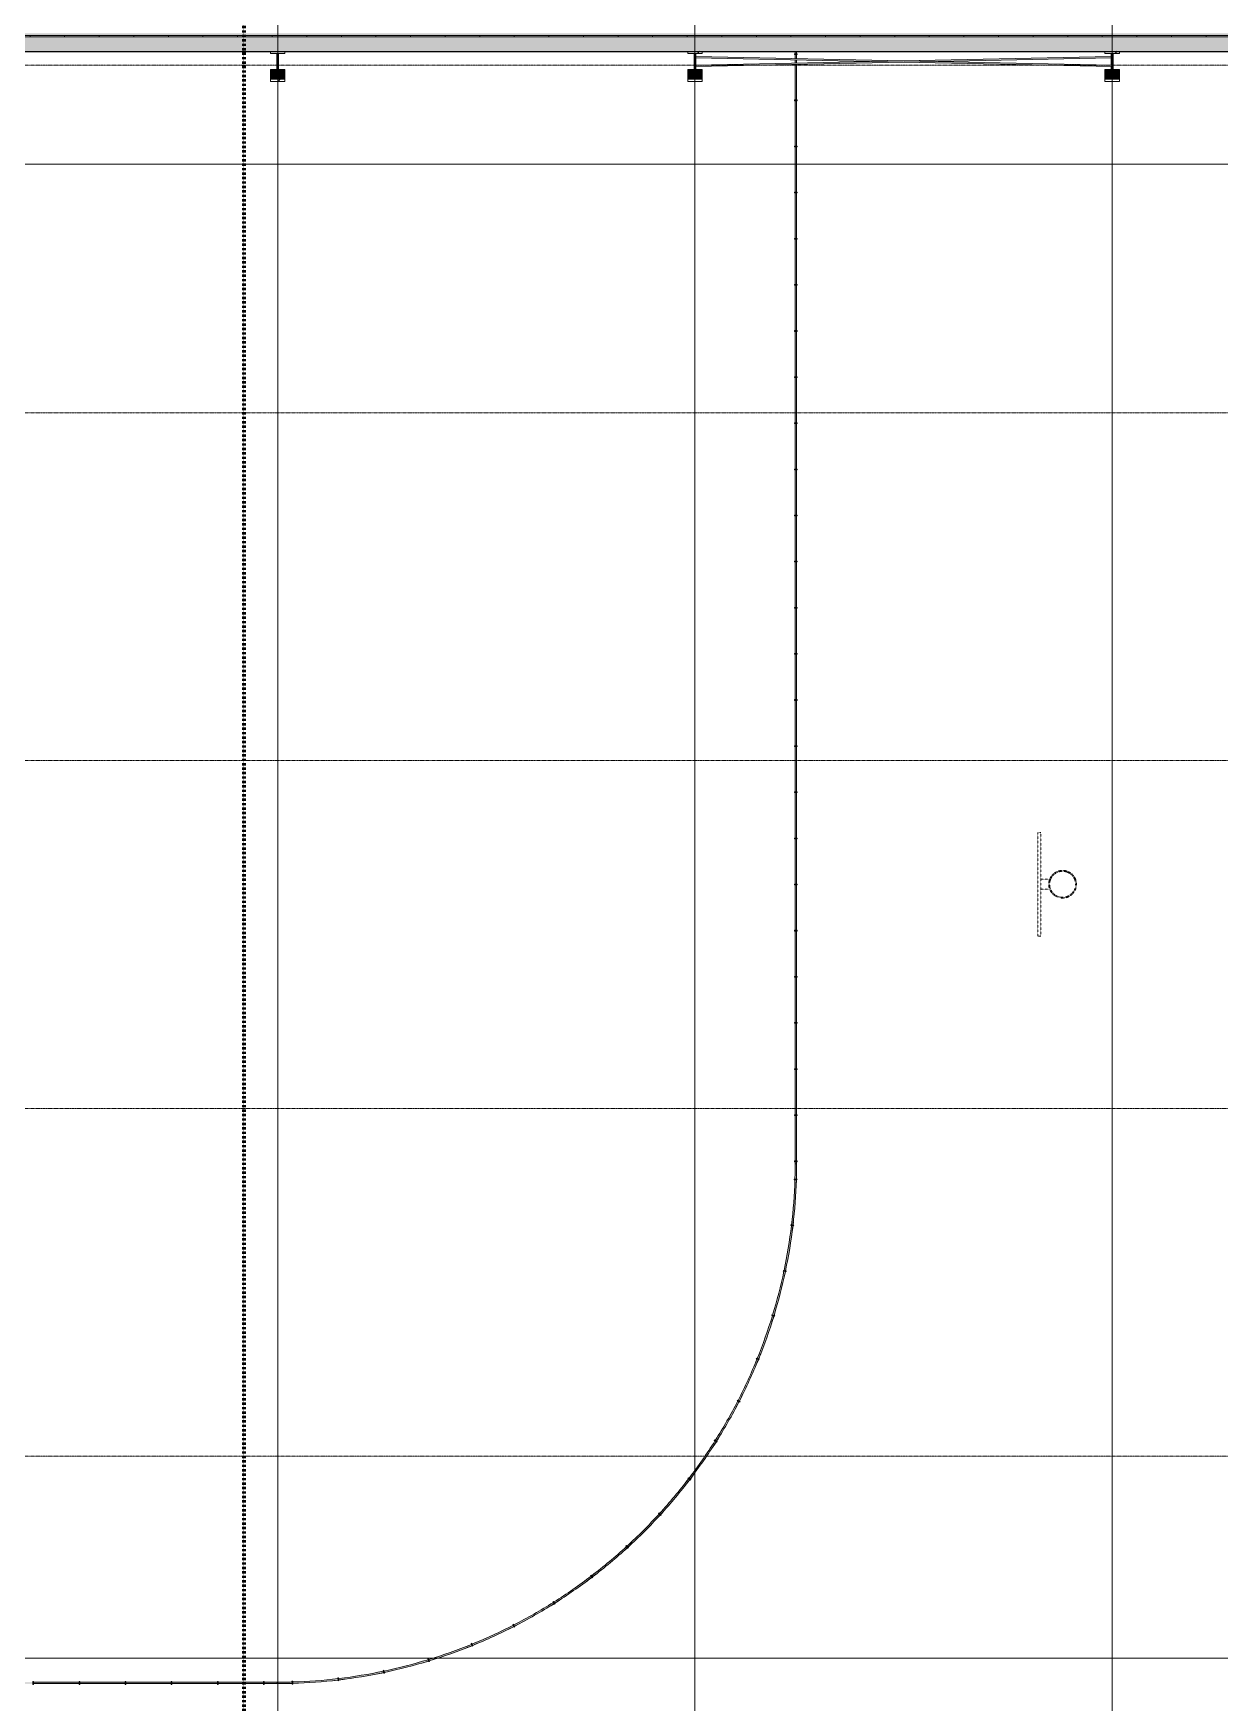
# Model space of a CAD drawing. Header units: inches. Extents: x 21290 to 26948, y -23522 to -20083.
# Drawn here: x 24074 to 24897, y -22280 to -21122 of the extents above; entities that cross this region are included whole.
import ezdxf

# ---------------------------------------------------------------- set-up
doc = ezdxf.new("R2010")
doc.units = ezdxf.units.IN
doc.header["$MEASUREMENT"] = 0
doc.linetypes.add('Dash', pattern=[0.25, 0.125, -0.125])
doc.linetypes.add('Grid Line 1_2_', pattern=[0.875, 0.5, -0.125, 0.125, -0.125])
for name, color, linetype, lineweight in [('A-ANNO-MATC', 214, 'Dash', 140), ('A-FLOR-HRAL', 11, 'Continuous', 9), ('A-WALL', 113, 'Continuous', 9), ('A-WALL-PATT', 111, 'Continuous', 25), ('G-ANNO-SYMB', 111, 'Continuous', 9), ('Q-SPCQ', 91, 'Continuous', 9), ('Q-SPCQ-HDLN', 91, 'Dash', 9), ('S-BEAM', 12, 'Continuous', 9), ('S-GRID', 1, 'Continuous', 9)]:
    doc.layers.add(name, color=color, linetype=linetype, lineweight=lineweight)
pattern_1 = [(225, (24822.89, -22360.053), (19.00703, -19.00703), []), (225, (24822.89, -22388.853), (19.00703, -19.00703), [])]
pattern_2 = [(225, (24533.39, -22360.053), (19.00703, -19.00703), []), (225, (24533.39, -22388.853), (19.00703, -19.00703), [])]
pattern_3 = [(225, (24243.89, -22360.053), (19.00703, -19.00703), []), (225, (24243.89, -22388.853), (19.00703, -19.00703), [])]

# ---------------------------------------------------------------- blocks, each defined once
blk = doc.blocks.new('Basketball_Backstop-Performance_Sports_Systems-3103-Ceiling_Hung - 27_-0_ to 27_-11 7_8_-652462-Roof Low')
at = {"layer": 'Q-SPCQ-HDLN'}
for p, q in [((-36, 0), (-36, 2.2)), ((-36, 2.2), (36, 2.2)), ((36, 2.2), (36, 0)), ((36, 0), (-36, 0)), ((-3.5, 0), (-3.5, -6.2)), ((3.5, 0), (3.5, -6.2))]:
    blk.add_line(p, q, dxfattribs=at)
for radius in [9.63, 9]:
    blk.add_circle((0, -15.1), radius, dxfattribs=at)
blk = doc.blocks.new('Railing - 2_ x 1_2_-939656-Roof Low')
at = {"layer": 'A-FLOR-HRAL'}
blk.add_hatch(color=256, dxfattribs=at).paths.add_polyline_path([(1, -0.3), (1, 0.2), (-1, 0.2), (-1, -0.3)], flags=0)
for p, q in [((-1, 0.2), (1, 0.2)), ((-1, -0.3), (-1, 0.2)), ((1, 0.2), (1, -0.3)), ((1, -0.3), (-1, -0.3))]:
    blk.add_line(p, q, dxfattribs=at)
blk = doc.blocks.new('Railing - 2_ 8_-939652-Roof Low')
at = {"layer": 'A-FLOR-HRAL'}
h = blk.add_hatch(color=256, dxfattribs=at)
h.paths.add_polyline_path([(0.3, -15.8), (0.3, -13.1), (0.1, -15.8)], flags=0)
h.paths.add_polyline_path([(0.3, 12.9), (0.3, 15.8), (0.1, 15.7), (0.2, 13.6)], flags=0)
for p, q in [((0.3, 15.8), (0.3, 12.9)), ((0.3, -13.1), (0.3, -15.8))]:
    blk.add_line(p, q, dxfattribs=at)
blk = doc.blocks.new('Railing - 2_ 8_-V1-Roof Low')
at = {"layer": 'A-FLOR-HRAL'}
h = blk.add_hatch(color=256, dxfattribs=at)
h.paths.add_polyline_path([(0.3, -15.8), (0.2, -13.1), (0.1, -15.8)], flags=0)
h.paths.add_polyline_path([(0.3, 11.5), (0.3, 15.8), (0.1, 15.7), (0.1, 15.3)], flags=0)
for p, q in [((0.3, 15.8), (0.3, 11.5)), ((0.3, -11.6), (0.3, -15.8))]:
    blk.add_line(p, q, dxfattribs=at)
blk = doc.blocks.new('Railing - 2_ 8_-V2-Roof Low')
at = {"layer": 'A-FLOR-HRAL'}
h = blk.add_hatch(color=256, dxfattribs=at)
h.paths.add_polyline_path([(0.3, -15.8), (0.2, -14.5), (0.2, -15.8)], flags=0)
h.paths.add_polyline_path([(0.3, 12.8), (0.3, 15.8), (0.1, 15.8), (0.1, 15.6)], flags=0)
for p, q in [((0.3, 15.8), (0.3, 12.8)), ((0.3, -12.3), (0.3, -15.8))]:
    blk.add_line(p, q, dxfattribs=at)
blk = doc.blocks.new('Railing - 2_ 8_-V3-Roof Low')
at = {"layer": 'A-FLOR-HRAL'}
h = blk.add_hatch(color=256, dxfattribs=at)
h.paths.add_polyline_path([(0.3, -15.8), (0.3, -12), (0.1, -15.8)], flags=0)
h.paths.add_polyline_path([(0.3, 11.5), (0.3, 15.8), (0.1, 15.8), (0.2, 14.4)], flags=0)
for p, q in [((0.3, 15.8), (0.3, 11.5)), ((0.3, -12), (0.3, -15.8))]:
    blk.add_line(p, q, dxfattribs=at)
blk = doc.blocks.new('Railing - 2_ 8_-V4-Roof Low')
at = {"layer": 'A-FLOR-HRAL'}
h = blk.add_hatch(color=256, dxfattribs=at)
h.paths.add_polyline_path([(0.3, -15.8), (0.2, -14.7), (0.1, -15.8)], flags=0)
h.paths.add_polyline_path([(0.3, 12.3), (0.3, 15.8), (0.1, 15.8), (0.1, 15.5)], flags=0)
for p, q in [((0.3, 15.8), (0.3, 12.3)), ((0.3, -11.6), (0.3, -15.8))]:
    blk.add_line(p, q, dxfattribs=at)
blk = doc.blocks.new('Railing - 2_ 8_-V5-Roof Low')
at = {"layer": 'A-FLOR-HRAL'}
h = blk.add_hatch(color=256, dxfattribs=at)
h.paths.add_polyline_path([(0.3, -15.8), (0.3, -12.4), (0.1, -15.8)], flags=0)
h.paths.add_polyline_path([(0.3, 11.7), (0.2, 15.8), (0.2, 15.8), (0.2, 13.9)], flags=0)
for p, q in [((0.3, 15.8), (0.3, 11.7)), ((0.3, -12.4), (0.3, -15.8))]:
    blk.add_line(p, q, dxfattribs=at)
blk = doc.blocks.new('Railing - 2_ 8_-V6-Roof Low')
at = {"layer": 'A-FLOR-HRAL'}
h = blk.add_hatch(color=256, dxfattribs=at)
h.paths.add_polyline_path([(0.3, -15.8), (0.3, -11.5), (0.1, -15.8)], flags=0)
h.paths.add_polyline_path([(0.3, 11.9), (0.3, 15.8), (0.1, 15.8), (0.2, 13.5)], flags=0)
for p, q in [((0.3, 15.8), (0.3, 11.9)), ((0.3, -11.5), (0.3, -15.8))]:
    blk.add_line(p, q, dxfattribs=at)
blk = doc.blocks.new('Railing - 2_ 8_-V7-Roof Low')
at = {"layer": 'A-FLOR-HRAL'}
h = blk.add_hatch(color=256, dxfattribs=at)
h.paths.add_polyline_path([(0.3, -15.8), (0.2, -13.4), (0.1, -15.8)], flags=0)
h.paths.add_polyline_path([(0.3, 12.5), (0.3, 15.8), (0.1, 15.8), (0.3, 12.8)], flags=0)
for p, q in [((0.3, 15.8), (0.3, 12.5)), ((0.3, -12.9), (0.3, -15.8))]:
    blk.add_line(p, q, dxfattribs=at)
blk = doc.blocks.new('Railing - 2_ 8_-V8-Roof Low')
at = {"layer": 'A-FLOR-HRAL'}
h = blk.add_hatch(color=256, dxfattribs=at)
h.paths.add_polyline_path([(0.3, -15.8), (0.3, -11.6), (0.1, -15.8)], flags=0)
h.paths.add_polyline_path([(0.3, 11.6), (0.3, 15.8), (0.1, 15.8), (0.2, 14.2)], flags=0)
for p, q in [((0.3, 15.8), (0.3, 11.6)), ((0.3, -11.6), (0.3, -15.8))]:
    blk.add_line(p, q, dxfattribs=at)
blk = doc.blocks.new('Railing - 2_ 8_-V9-Roof Low')
at = {"layer": 'A-FLOR-HRAL'}
h = blk.add_hatch(color=256, dxfattribs=at)
h.paths.add_polyline_path([(0.3, -15.8), (0.2, -14.8), (0.1, -15.8)], flags=0)
h.paths.add_polyline_path([(0.3, 12.9), (0.3, 15.8), (0.1, 15.8), (0.2, 13.4)], flags=0)
for p, q in [((0.3, 15.8), (0.3, 12.9)), ((0.3, -12.5), (0.3, -15.8))]:
    blk.add_line(p, q, dxfattribs=at)
blk = doc.blocks.new('Railing - 2_ 8_-V10-Roof Low')
at = {"layer": 'A-FLOR-HRAL'}
h = blk.add_hatch(color=256, dxfattribs=at)
h.paths.add_polyline_path([(0.3, -15.8), (0.3, -11.9), (0.1, -15.8)], flags=0)
h.paths.add_polyline_path([(0.3, 11.5), (0.3, 15.8), (0.1, 15.8), (0.2, 14.7)], flags=0)
for p, q in [((0.3, 15.8), (0.3, 11.5)), ((0.3, -11.9), (0.3, -15.8))]:
    blk.add_line(p, q, dxfattribs=at)
blk = doc.blocks.new('Railing - 2_ 8_-V11-Roof Low')
at = {"layer": 'A-FLOR-HRAL'}
h = blk.add_hatch(color=256, dxfattribs=at)
h.paths.add_polyline_path([(0.3, -15.8), (0.2, -13.9), (0.2, -15.8)], flags=0)
h.paths.add_polyline_path([(0.3, 12.4), (0.3, 15.8), (0.1, 15.8), (0.1, 14.9)], flags=0)
for p, q in [((0.3, 15.8), (0.3, 12.4)), ((0.3, -11.7), (0.3, -15.8))]:
    blk.add_line(p, q, dxfattribs=at)
blk = doc.blocks.new('Railing - 2_ 8_-V12-Roof Low')
at = {"layer": 'A-FLOR-HRAL'}
h = blk.add_hatch(color=256, dxfattribs=at)
h.paths.add_polyline_path([(0.3, -15.8), (0.3, -12.3), (0.1, -15.8)], flags=0)
h.paths.add_polyline_path([(0.3, 11.6), (0.3, 15.8), (0.1, 15.7), (0.2, 15)], flags=0)
for p, q in [((0.3, 15.8), (0.3, 11.6)), ((0.3, -12.3), (0.3, -15.8))]:
    blk.add_line(p, q, dxfattribs=at)
blk = doc.blocks.new('Railing - 2_ 8_-V13-Roof Low')
at = {"layer": 'A-FLOR-HRAL'}
h = blk.add_hatch(color=256, dxfattribs=at)
h.paths.add_polyline_path([(0.3, -15.8), (0.3, -11.5), (0.1, -15.8)], flags=0)
h.paths.add_polyline_path([(0.3, 12), (0.3, 15.8), (0.1, 15.8), (0.1, 15.2)], flags=0)
for p, q in [((0.3, 15.8), (0.3, 12)), ((0.3, -11.5), (0.3, -15.8))]:
    blk.add_line(p, q, dxfattribs=at)
blk = doc.blocks.new('Railing - 2_ 8_-V14-Roof Low')
at = {"layer": 'A-FLOR-HRAL'}
h = blk.add_hatch(color=256, dxfattribs=at)
h.paths.add_polyline_path([(0.3, -15.8), (0.3, -12.8), (0.1, -15.8)], flags=0)
h.paths.add_polyline_path([(0.3, 12.3), (0.2, 15.8), (0.1, 15.8), (0.2, 14.2)], flags=0)
for p, q in [((0.3, 15.8), (0.3, 12.3)), ((0.3, -12.8), (0.3, -15.8))]:
    blk.add_line(p, q, dxfattribs=at)
blk = doc.blocks.new('Railing - 2_ 8_-V15-Roof Low')
at = {"layer": 'A-FLOR-HRAL'}
h = blk.add_hatch(color=256, dxfattribs=at)
h.paths.add_polyline_path([(0.3, -15.8), (0.3, -11.5), (0.1, -15.8)], flags=0)
h.paths.add_polyline_path([(0.3, 11.6), (0.3, 15.8), (0.1, 15.8), (0.2, 11.9)], flags=0)
for p, q in [((0.3, 15.8), (0.3, 11.6)), ((0.3, -11.5), (0.3, -15.8))]:
    blk.add_line(p, q, dxfattribs=at)
blk = doc.blocks.new('Railing - 2_ 8_-V16-Roof Low')
at = {"layer": 'A-FLOR-HRAL'}
h = blk.add_hatch(color=256, dxfattribs=at)
h.paths.add_polyline_path([(0.3, -15.8), (0.2, -13.6), (0.1, -15.8)], flags=0)
h.paths.add_polyline_path([(0.3, 13.1), (0.3, 15.8), (0.1, 15.8), (0.1, 15.6)], flags=0)
for p, q in [((0.3, 15.8), (0.3, 13.1)), ((0.3, -12.9), (0.3, -15.8))]:
    blk.add_line(p, q, dxfattribs=at)
blk = doc.blocks.new('Railing - Railing-939582-Roof Low')
at = {"layer": 'A-FLOR-HRAL'}
h = blk.add_hatch(color=256, dxfattribs=at)
h.paths.add_polyline_path([(24602.9, -21906.1), (24603.9, -21906.1), (24603.9, -21904.5), (24602.9, -21904.5)], flags=0)
h.paths.add_polyline_path([(24602.9, -21904), (24603.9, -21904), (24603.9, -21872.5), (24602.9, -21872.5)], flags=0)
h.paths.add_polyline_path([(24602.9, -21872), (24603.9, -21872), (24603.9, -21840.5), (24602.9, -21840.5)], flags=0)
h.paths.add_polyline_path([(24603.9, -21840), (24603.9, -21808.5), (24602.9, -21808.5), (24602.9, -21840)], flags=0)
h.paths.add_polyline_path([(24602.9, -21808), (24603.9, -21808), (24603.9, -21776.5), (24602.9, -21776.5), (24602.9, -21794.5)], flags=0)
h.paths.add_polyline_path([(24603.9, -21776), (24603.9, -21744.5), (24602.9, -21744.5), (24602.9, -21776)], flags=0)
h.paths.add_polyline_path([(24602.9, -21744), (24603.9, -21744), (24603.9, -21712.5), (24602.9, -21712.5)], flags=0)
h.paths.add_polyline_path([(24602.9, -21712), (24603.9, -21712), (24603.9, -21680.5), (24602.9, -21680.5)], flags=0)
h.paths.add_polyline_path([(24602.9, -21680), (24603.9, -21680), (24603.9, -21648.5), (24602.9, -21648.5)], flags=0)
h.paths.add_polyline_path([(24602.9, -21648), (24603.9, -21648), (24603.9, -21616.5), (24602.9, -21616.5)], flags=0)
h.paths.add_polyline_path([(24603.9, -21616), (24603.9, -21584.5), (24602.9, -21584.5), (24602.9, -21616)], flags=0)
h.paths.add_polyline_path([(24603.9, -21584), (24603.9, -21552.5), (24602.9, -21552.5), (24602.9, -21584)], flags=0)
h.paths.add_polyline_path([(24602.9, -21552), (24603.9, -21552), (24603.9, -21520.5), (24602.9, -21520.5)], flags=0)
h.paths.add_polyline_path([(24603.9, -21520), (24603.9, -21488.5), (24602.9, -21488.5), (24602.9, -21520)], flags=0)
h.paths.add_polyline_path([(24603.9, -21488), (24603.9, -21456.5), (24602.9, -21456.5), (24602.9, -21488)], flags=0)
h.paths.add_polyline_path([(24602.9, -21456), (24603.9, -21456), (24603.9, -21424.5), (24602.9, -21424.5)], flags=0)
h.paths.add_polyline_path([(24603.9, -21424), (24603.9, -21392.5), (24602.9, -21392.5), (24602.9, -21424)], flags=0)
h.paths.add_polyline_path([(24603.9, -21392), (24603.9, -21360.5), (24602.9, -21360.5), (24602.9, -21392)], flags=0)
h.paths.add_polyline_path([(24602.9, -21360), (24603.9, -21360), (24603.9, -21328.5), (24602.9, -21328.5)], flags=0)
h.paths.add_polyline_path([(24602.9, -21328), (24603.9, -21328), (24603.9, -21296.5), (24602.9, -21296.5)], flags=0)
h.paths.add_polyline_path([(24603.9, -21296), (24603.9, -21264.5), (24602.9, -21264.5), (24602.9, -21296)], flags=0)
h.paths.add_polyline_path([(24603.9, -21264), (24603.9, -21232.5), (24602.9, -21232.5), (24602.9, -21264)], flags=0)
h.paths.add_polyline_path([(24602.9, -21232), (24603.9, -21232), (24603.9, -21200.5), (24602.9, -21200.5)], flags=0)
h.paths.add_polyline_path([(24602.9, -21200), (24603.9, -21200), (24603.9, -21168.5), (24602.9, -21168.5), (24602.9, -21174.8)], flags=0)
h.paths.add_polyline_path([(24602.9, -21168), (24603.9, -21168), (24603.9, -21143.4), (24602.9, -21143.4), (24602.9, -21155.4)], flags=0)
h.paths.add_polyline_path([(24602.9, -21142.4), (24603.9, -21142.4), (24603.9, -21140.3), (24602.9, -21140.3), (24602.9, -21142.2)], flags=0)
h.paths.add_polyline_path([(24603.9, -21139.3), (24603.9, -21136.5), (24602.9, -21136.5), (24602.9, -21139.2)], flags=0)
h.paths.add_polyline_path([(24602.9, -21136), (24603.9, -21136), (24603.9, -21134.4), (24602.9, -21134.4)], flags=0)
h = blk.add_hatch(color=256, dxfattribs=at)
h.paths.add_polyline_path([(24243.4, -22266.6), (24253.9, -22266.4), (24253.9, -22265.4), (24243.4, -22265.6)], flags=0)
h.paths.add_polyline_path([(24254.4, -22266.4), (24258.3, -22266.2), (24269.7, -22265.6), (24282.8, -22264.4), (24285.8, -22264), (24285.7, -22263), (24282.7, -22263.4), (24269.6, -22264.6), (24254.4, -22265.4), (24254.4, -22266.2)], flags=0)
h.paths.add_polyline_path([(24286.3, -22263.9), (24295.9, -22262.7), (24308.9, -22260.6), (24317.4, -22258.8), (24317.2, -22257.8), (24308.7, -22259.6), (24295.7, -22261.7), (24286.2, -22262.9), (24286.2, -22263.2)], flags=0)
h.paths.add_polyline_path([(24317.9, -22258.7), (24321.8, -22257.9), (24334.6, -22254.8), (24348.5, -22250.9), (24348.2, -22249.9), (24347, -22250.3), (24334.3, -22253.9), (24321.6, -22257), (24317.7, -22257.7), (24317.9, -22258.4)], flags=0)
h.paths.add_polyline_path([(24349, -22250.7), (24359.8, -22247.2), (24372.2, -22242.8), (24378.7, -22240.1), (24378.3, -22239.2), (24371.8, -22241.8), (24359.5, -22246.3), (24348.7, -22249.8), (24348.7, -22249.9)], flags=0)
h.paths.add_polyline_path([(24379.1, -22240), (24384.4, -22237.8), (24396.4, -22232.5), (24407.8, -22226.8), (24407.3, -22226), (24396, -22231.6), (24384, -22236.9), (24378.7, -22239), (24379, -22239.6)], flags=0)
h.paths.add_polyline_path([(24408.3, -22226.6), (24419.8, -22220.4), (24431.2, -22213.8), (24435.6, -22211), (24435.1, -22210.1), (24430.7, -22212.9), (24419.3, -22219.6), (24407.8, -22225.8)], flags=0)
h.paths.add_polyline_path([(24436, -22210.7), (24442.3, -22206.7), (24453.2, -22199.2), (24461.9, -22192.7), (24461.3, -22191.9), (24452.6, -22198.4), (24441.8, -22205.9), (24435.5, -22209.8), (24435.7, -22210.2)], flags=0)
h.paths.add_polyline_path([(24462.3, -22192.4), (24463.7, -22191.4), (24475.5, -22181.9), (24485.5, -22173.1), (24486.5, -22172.2), (24485.8, -22171.4), (24483.3, -22173.8), (24473.4, -22182.4), (24461.7, -22191.6), (24462.3, -22192.3)], flags=0)
h.paths.add_polyline_path([(24486.9, -22171.8), (24493.6, -22165.6), (24502.9, -22156.3), (24509.2, -22149.5), (24508.4, -22148.9), (24502.2, -22155.6), (24492.9, -22164.9), (24486.2, -22171.1), (24486.4, -22171.3)], flags=0)
h.paths.add_polyline_path([(24509.5, -22149.2), (24511.9, -22146.6), (24520.5, -22136.7), (24529.8, -22125), (24529, -22124.4), (24527.9, -22125.8), (24519.7, -22136), (24509.9, -22147.3), (24508.8, -22148.5), (24509, -22148.7)], flags=0)
h.paths.add_polyline_path([(24530.1, -22124.6), (24536.6, -22115.8), (24544.4, -22104.4), (24548, -22098.7), (24547.2, -22098.2), (24543.2, -22104.4), (24535.8, -22115.2), (24529.3, -22124), (24529.9, -22124.5)], flags=0)
h.paths.add_polyline_path([(24548.3, -22098.3), (24551.1, -22093.9), (24557.8, -22082.5), (24564, -22070.9), (24563.1, -22070.5), (24556.9, -22082), (24550.3, -22093.3), (24547.5, -22097.7), (24547.8, -22098)], flags=0)
h.paths.add_polyline_path([(24564.2, -22070.5), (24569.8, -22059.1), (24576, -22045.1), (24577.3, -22041.8), (24576.4, -22041.4), (24574.3, -22046.7), (24568.9, -22058.6), (24563.3, -22070), (24564.2, -22070.5)], flags=0)
h.paths.add_polyline_path([(24577.5, -22041.3), (24580.1, -22034.8), (24584.6, -22022.5), (24588.1, -22011.6), (24587.1, -22011.3), (24583.6, -22022.1), (24579.2, -22034.5), (24576.6, -22040.9), (24577.1, -22041.1)], flags=0)
h.paths.add_polyline_path([(24588.2, -22011.1), (24588.6, -22009.9), (24592.2, -21997.2), (24595.3, -21984.4), (24596, -21980.6), (24595.1, -21980.4), (24594.3, -21984.2), (24591.2, -21997), (24587.3, -22010.9)], flags=0)
h.paths.add_polyline_path([(24596.1, -21980.1), (24597.9, -21971.5), (24600, -21958.5), (24601.3, -21949), (24600.3, -21948.9), (24599.1, -21958.4), (24596.7, -21972.4), (24595.2, -21979.9), (24595.8, -21980)], flags=0)
h.paths.add_polyline_path([(24601.3, -21948.5), (24601.7, -21945.5), (24602.9, -21932.4), (24603.7, -21917.1), (24602.7, -21917.1), (24602.7, -21919.2), (24601.9, -21932.3), (24600.7, -21945.4), (24600.3, -21948.4), (24600.6, -21948.4)], flags=0)
h.paths.add_polyline_path([(24603.7, -21916.6), (24603.9, -21906.1), (24602.9, -21906.1), (24602.7, -21916.5), (24603.5, -21916.6)], flags=0)
h = blk.add_hatch(color=256, dxfattribs=at)
h.paths.add_polyline_path([(23722.1, -22266.6), (23722.1, -22265.6), (23690.6, -22265.6), (23690.6, -22266.6), (23696.8, -22266.6)], flags=0)
h.paths.add_polyline_path([(23242.1, -22266.6), (23242.1, -22265.6), (23233.3, -22265.6), (23233.3, -22266.6)], flags=0)
h.paths.add_polyline_path([(24243.4, -22266.6), (24243.4, -22265.6), (24234.6, -22265.6), (24234.6, -22266.6)], flags=0)
h.paths.add_polyline_path([(23242.6, -22266.6), (23274.1, -22266.6), (23274.1, -22265.6), (23242.6, -22265.6)], flags=0)
h.paths.add_polyline_path([(24234.1, -22266.6), (24234.1, -22265.6), (24202.6, -22265.6), (24202.6, -22266.6)], flags=0)
h.paths.add_polyline_path([(23274.6, -22266.6), (23306.1, -22266.6), (23306.1, -22265.6), (23274.6, -22265.6)], flags=0)
h.paths.add_polyline_path([(24202.1, -22266.6), (24202.1, -22265.6), (24170.6, -22265.6), (24170.6, -22266.6)], flags=0)
h.paths.add_polyline_path([(23306.6, -22266.6), (23338.1, -22266.6), (23338.1, -22265.6), (23306.6, -22265.6)], flags=0)
h.paths.add_polyline_path([(24170.1, -22266.6), (24170.1, -22265.6), (24138.6, -22265.6), (24138.6, -22266.6)], flags=0)
h.paths.add_polyline_path([(24138.1, -22266.6), (24138.1, -22265.6), (24106.6, -22265.6), (24106.6, -22266.6), (24117.9, -22266.6)], flags=0)
h.paths.add_polyline_path([(23338.6, -22266.6), (23370.1, -22266.6), (23370.1, -22265.6), (23338.6, -22265.6)], flags=0)
h.paths.add_polyline_path([(23370.6, -22266.6), (23402.1, -22266.6), (23402.1, -22265.6), (23370.6, -22265.6)], flags=0)
h.paths.add_polyline_path([(24106.1, -22266.6), (24106.1, -22265.6), (24074.6, -22265.6), (24074.6, -22266.6)], flags=0)
h.paths.add_polyline_path([(23402.6, -22266.6), (23434.1, -22266.6), (23434.1, -22265.6), (23402.6, -22265.6)], flags=0)
h.paths.add_polyline_path([(24074.1, -22266.6), (24074.1, -22265.6), (24042.6, -22265.6), (24042.6, -22266.6)], flags=0)
h.paths.add_polyline_path([(23434.6, -22266.6), (23466.1, -22266.6), (23466.1, -22265.6), (23434.6, -22265.6)], flags=0)
h.paths.add_polyline_path([(24042.1, -22266.6), (24042.1, -22265.6), (24010.6, -22265.6), (24010.6, -22266.6)], flags=0)
h.paths.add_polyline_path([(23466.6, -22266.6), (23498.1, -22266.6), (23498.1, -22265.6), (23466.6, -22265.6)], flags=0)
h.paths.add_polyline_path([(24010.1, -22266.6), (24010.1, -22265.6), (23978.6, -22265.6), (23978.6, -22266.6)], flags=0)
h.paths.add_polyline_path([(23498.6, -22266.6), (23530.1, -22266.6), (23530.1, -22265.6), (23498.6, -22265.6)], flags=0)
h.paths.add_polyline_path([(23978.1, -22266.6), (23978.1, -22265.6), (23946.6, -22265.6), (23946.6, -22266.6)], flags=0)
h.paths.add_polyline_path([(23530.6, -22266.6), (23562.1, -22266.6), (23562.1, -22265.6), (23530.6, -22265.6)], flags=0)
h.paths.add_polyline_path([(23946.1, -22266.6), (23946.1, -22265.6), (23914.6, -22265.6), (23914.6, -22266.6)], flags=0)
h.paths.add_polyline_path([(23914.1, -22266.6), (23914.1, -22265.6), (23882.6, -22265.6), (23882.6, -22266.6)], flags=0)
h.paths.add_polyline_path([(23562.6, -22266.6), (23594.1, -22266.6), (23594.1, -22265.6), (23562.6, -22265.6)], flags=0)
h.paths.add_polyline_path([(23882.1, -22266.6), (23882.1, -22265.6), (23850.6, -22265.6), (23850.6, -22266.6)], flags=0)
h.paths.add_polyline_path([(23850.1, -22266.6), (23850.1, -22265.6), (23818.6, -22265.6), (23818.6, -22266.6), (23837.2, -22266.6)], flags=0)
h.paths.add_polyline_path([(23594.6, -22266.6), (23626.1, -22266.6), (23626.1, -22265.6), (23594.6, -22265.6)], flags=0)
h.paths.add_polyline_path([(23626.6, -22266.6), (23658.1, -22266.6), (23658.1, -22265.6), (23626.6, -22265.6)], flags=0)
h.paths.add_polyline_path([(23658.6, -22266.6), (23690.1, -22266.6), (23690.1, -22265.6), (23658.6, -22265.6)], flags=0)
h.paths.add_polyline_path([(23818.1, -22266.6), (23818.1, -22265.6), (23786.6, -22265.6), (23786.6, -22266.6)], flags=0)
h.paths.add_polyline_path([(23786.1, -22266.6), (23786.1, -22265.6), (23754.6, -22265.6), (23754.6, -22266.6)], flags=0)
h.paths.add_polyline_path([(23722.6, -22266.6), (23754.1, -22266.6), (23754.1, -22265.6), (23722.6, -22265.6)], flags=0)
for p, q in [((24602.9, -21134.4), (24603.9, -21134.4)), ((24602.9, -21134.4), (24602.9, -21136)), ((24602.9, -21136.5), (24602.9, -21139.3)), ((24602.9, -21140.2), (24602.9, -21142.5)), ((24602.9, -21143.3), (24602.9, -21168)), ((24603.9, -21136), (24603.9, -21134.4)), ((24603.9, -21139.3), (24603.9, -21136.5)), ((24603.9, -21142.4), (24603.9, -21140.2)), ((24603.9, -21168), (24603.9, -21143.3)), ((24602.9, -21168.5), (24602.9, -21200)), ((24603.9, -21200), (24603.9, -21168.5)), ((24602.9, -21200.5), (24602.9, -21232)), ((24603.9, -21232), (24603.9, -21200.5)), ((24602.9, -21232.5), (24602.9, -21264)), ((24603.9, -21264), (24603.9, -21232.5)), ((24602.9, -21264.5), (24602.9, -21296)), ((24603.9, -21296), (24603.9, -21264.5)), ((24602.9, -21296.5), (24602.9, -21328)), ((24603.9, -21328), (24603.9, -21296.5)), ((24602.9, -21328.5), (24602.9, -21360)), ((24603.9, -21360), (24603.9, -21328.5)), ((24602.9, -21360.5), (24602.9, -21392)), ((24603.9, -21392), (24603.9, -21360.5)), ((24602.9, -21392.5), (24602.9, -21424)), ((24603.9, -21424), (24603.9, -21392.5)), ((24602.9, -21424.5), (24602.9, -21456)), ((24603.9, -21456), (24603.9, -21424.5)), ((24602.9, -21456.5), (24602.9, -21488)), ((24603.9, -21488), (24603.9, -21456.5)), ((24602.9, -21488.5), (24602.9, -21520)), ((24603.9, -21520), (24603.9, -21488.5)), ((24602.9, -21520.5), (24602.9, -21552)), ((24603.9, -21552), (24603.9, -21520.5)), ((24602.9, -21552.5), (24602.9, -21584)), ((24603.9, -21584), (24603.9, -21552.5)), ((24602.9, -21584.5), (24602.9, -21616)), ((24603.9, -21616), (24603.9, -21584.5)), ((24602.9, -21616.5), (24602.9, -21648)), ((24603.9, -21648), (24603.9, -21616.5)), ((24602.9, -21648.5), (24602.9, -21680)), ((24603.9, -21680), (24603.9, -21648.5)), ((24602.9, -21680.5), (24602.9, -21712)), ((24603.9, -21712), (24603.9, -21680.5)), ((24602.9, -21712.5), (24602.9, -21744)), ((24603.9, -21744), (24603.9, -21712.5)), ((24602.9, -21744.5), (24602.9, -21776)), ((24603.9, -21776), (24603.9, -21744.5)), ((24602.9, -21776.5), (24602.9, -21808)), ((24603.9, -21808), (24603.9, -21776.5)), ((24602.9, -21808.5), (24602.9, -21840)), ((24603.9, -21840), (24603.9, -21808.5)), ((24602.9, -21840.5), (24602.9, -21872)), ((24603.9, -21872), (24603.9, -21840.5)), ((24602.9, -21872.5), (24602.9, -21904)), ((24603.9, -21904), (24603.9, -21872.5)), ((24602.9, -21904.5), (24602.9, -21906.1)), ((24602.9, -21906.1), (24603.9, -21906.1)), ((24603.9, -21906.1), (24603.9, -21904.5)), ((24106.1, -22265.6), (24074.6, -22265.6)), ((24074.6, -22266.6), (24106.1, -22266.6)), ((24138.1, -22265.6), (24106.6, -22265.6)), ((24106.6, -22266.6), (24138.1, -22266.6)), ((24170.1, -22265.6), (24138.6, -22265.6)), ((24138.6, -22266.6), (24170.1, -22266.6)), ((24202.1, -22265.6), (24170.6, -22265.6)), ((24170.6, -22266.6), (24202.1, -22266.6)), ((24234.1, -22265.6), (24202.6, -22265.6)), ((24202.6, -22266.6), (24234.1, -22266.6)), ((24243.4, -22265.6), (24234.6, -22265.6)), ((24234.6, -22266.6), (24243.4, -22266.6)), ((24243.4, -22265.6), (24243.4, -22266.6))]:
    blk.add_line(p, q, dxfattribs=at)
for radius, start, end in [(359.5, 358.33, 0), (360.5, 358.3299, 360), (359.5, 353.237, 358.2503), (360.5, 353.2369, 358.2505), (359.5, 348.1441, 353.1573), (360.5, 348.144, 353.1574), (359.5, 343.0511, 348.0644), (360.5, 343.051, 348.0645), (359.5, 337.9582, 342.9714), (360.5, 337.9581, 342.9715), (359.5, 332.8652, 337.8785), (360.5, 332.8651, 337.8786), (359.5, 327.7722, 332.7855), (360.5, 327.7721, 332.7856), (359.5, 322.6793, 327.6925), (360.5, 322.6792, 327.6926), (359.5, 317.5863, 322.5996), (360.5, 317.5862, 322.5997), (359.5, 312.4934, 317.5066), (360.5, 312.4933, 317.5067), (359.5, 307.4004, 312.4137), (360.5, 307.4003, 312.4138), (359.5, 302.3075, 307.3207), (360.5, 302.3074, 307.3208), (359.5, 297.2145, 302.2278), (360.5, 297.2144, 302.2279), (359.5, 292.1215, 297.1348), (360.5, 292.1214, 297.1349), (359.5, 287.0286, 292.0418), (360.5, 287.0285, 292.0419), (359.5, 281.9356, 286.9489), (360.5, 281.9355, 286.949), (359.5, 270, 271.67), (360.5, 270, 271.6701), (359.5, 271.7497, 276.763), (360.5, 271.7495, 276.7631), (359.5, 276.8427, 281.8559), (360.5, 276.8426, 281.856)]:
    blk.add_arc((24243.4, -21906.1), radius, start, end, dxfattribs=at)
for p in [(24603.4, -21136.2), (24603.4, -21168.2), (24603.4, -21200.2), (24603.4, -21232.2), (24603.4, -21264.2), (24603.4, -21296.2), (24603.4, -21328.2), (24603.4, -21360.2), (24603.4, -21392.2), (24603.4, -21424.2), (24603.4, -21456.2), (24603.4, -21488.2), (24603.4, -21520.2), (24603.4, -21552.2), (24603.4, -21584.2), (24603.4, -21616.2), (24603.4, -21648.2), (24603.4, -21680.2), (24603.4, -21712.2), (24603.4, -21744.2), (24603.4, -21776.2), (24603.4, -21808.2), (24603.4, -21840.2), (24603.4, -21872.2), (24603.4, -21904.2)]:
    blk.add_blockref('Railing - 2_ x 1_2_-939656-Roof Low', p)
for name, p, rotation in [('Railing - 2_ 8_-939652-Roof Low', (24602.4, -21932.8), 355.7436654315252), ('Railing - 2_ x 1_2_-939656-Roof Low', (24603.2, -21916.8), 358.2901445209955), ('Railing - 2_ 8_-V1-Roof Low', (24598.6, -21964.5), 350.6507072525846), ('Railing - 2_ x 1_2_-939656-Roof Low', (24600.9, -21948.7), 353.1971863420549), ('Railing - 2_ 8_-V2-Roof Low', (24592, -21995.8), 345.5577490736439), ('Railing - 2_ x 1_2_-939656-Roof Low', (24595.7, -21980.3), 348.1042281631142), ('Railing - 2_ 8_-V3-Roof Low', (24582.7, -22026.4), 340.4647908947032), ('Railing - 2_ x 1_2_-939656-Roof Low', (24587.7, -22011.2), 343.0112699841736), ('Railing - 2_ 8_-V4-Roof Low', (24570.6, -22056.1), 335.3718327157626), ('Railing - 2_ x 1_2_-939656-Roof Low', (24577, -22041.4), 337.918311805233), ('Railing - 2_ x 1_2_-939656-Roof Low', (24563.7, -22070.5), 332.8253536262923), ('Railing - 2_ 8_-V5-Roof Low', (24556, -22084.5), 330.2788745368219), ('Railing - 2_ 8_-V6-Roof Low', (24539, -22111.6), 325.1859163578813), ('Railing - 2_ x 1_2_-939656-Roof Low', (24547.8, -22098.2), 327.7323954473516), ('Railing - 2_ 8_-V7-Roof Low', (24519.5, -22137), 320.0929581789406), ('Railing - 2_ x 1_2_-939656-Roof Low', (24529.5, -22124.5), 322.639437268411), ('Railing - 2_ 8_-V8-Roof Low', (24497.9, -22160.6), 315), ('Railing - 2_ x 1_2_-939656-Roof Low', (24509, -22149), 317.5464790894703), ('Railing - 2_ 8_-V9-Roof Low', (24474.3, -22182.2), 309.9070418210594), ('Railing - 2_ x 1_2_-939656-Roof Low', (24486.4, -22171.7), 312.4535209105297), ('Railing - 2_ 8_-V10-Roof Low', (24448.9, -22201.6), 304.8140836421187), ('Railing - 2_ x 1_2_-939656-Roof Low', (24461.8, -22192.2), 307.360562731589), ('Railing - 2_ 8_-V11-Roof Low', (24421.9, -22218.7), 299.7211254631781), ('Railing - 2_ x 1_2_-939656-Roof Low', (24435.6, -22210.5), 302.2676045526484), ('Railing - 2_ 8_-V12-Roof Low', (24393.4, -22233.3), 294.6281672842373), ('Railing - 2_ x 1_2_-939656-Roof Low', (24407.8, -22226.3), 297.1746463737077), ('Railing - 2_ 8_-V13-Roof Low', (24363.8, -22245.3), 289.5352091052967), ('Railing - 2_ x 1_2_-939656-Roof Low', (24378.7, -22239.6), 292.081688194767), ('Railing - 2_ 8_-V14-Roof Low', (24333.2, -22254.7), 284.4422509263561), ('Railing - 2_ x 1_2_-939656-Roof Low', (24348.6, -22250.3), 286.9887300158264), ('Railing - 2_ x 1_2_-939656-Roof Low', (24074.3, -22266.1), 270), ('Railing - 2_ x 1_2_-939656-Roof Low', (24106.3, -22266.1), 270), ('Railing - 2_ x 1_2_-939656-Roof Low', (24138.3, -22266.1), 270), ('Railing - 2_ x 1_2_-939656-Roof Low', (24170.3, -22266.1), 270), ('Railing - 2_ x 1_2_-939656-Roof Low', (24202.3, -22266.1), 270), ('Railing - 2_ x 1_2_-939656-Roof Low', (24234.3, -22266.1), 270), ('Railing - 2_ x 1_2_-939656-Roof Low', (24254.1, -22265.9), 271.7098554790045), ('Railing - 2_ 8_-V16-Roof Low', (24270.1, -22265.1), 274.2563345684748), ('Railing - 2_ x 1_2_-939656-Roof Low', (24286, -22263.5), 276.8028136579451), ('Railing - 2_ 8_-V15-Roof Low', (24301.9, -22261.3), 279.3492927474154), ('Railing - 2_ x 1_2_-939656-Roof Low', (24317.6, -22258.3), 281.8957718368857)]:
    blk.add_blockref(name, p, dxfattribs=dict(rotation=rotation))
blk = doc.blocks.new('columns and girder2 - one-V31-Roof Low')
at = {"layer": 'S-BEAM'}
h = blk.add_hatch(dxfattribs=at)
h.set_pattern_fill('FP_11', color=256, style=0, pattern_type=2)
h.set_pattern_definition(pattern_1)
h.paths.add_polyline_path([(5, -1.3), (-5, -1.3), (-5, -2), (5, -2)], flags=0)
h.paths.add_polyline_path([(5, -17), (-5, -17), (-5, -18.5), (5, -18.5)], flags=0)
h.paths.add_polyline_path([(-5, -1204.9), (-5, -1206.4), (5, -1206.4), (5, -1204.9), (3.1, -1204.9)], flags=0)
h.paths.add_polyline_path([(5, -1224.3), (-5, -1224.3), (-5, -1225.8), (5, -1225.8)], flags=0)
h = blk.add_hatch(dxfattribs=at)
h.set_pattern_fill('FP_11', color=256, style=0, pattern_type=2)
h.set_pattern_definition(pattern_1)
h.paths.add_polyline_path([(0, -5.7), (0.2, -5.6), (0, -5.7)], flags=0)
h.paths.add_polyline_path([(0.6, -2), (-0.6, -2), (-0.6, -17), (0.6, -17), (0.6, -5.7), (-0.2, -5.7), (-0.4, -5.3), (-0.2, -4.8), (0, -4.7), (0.6, -4.7), (0.6, -3.9)], flags=0)
h.paths.add_polyline_path([(-0.6, -1206.4), (-0.6, -1224.3), (0.6, -1224.3), (0.6, -1216.2), (-0.1, -1216.2), (-0.3, -1216.1), (-0.4, -1215.7), (-0.3, -1215.4), (0, -1215.2), (0.6, -1215.2), (0.6, -1206.4)], flags=0)
h = blk.add_hatch(color=256, dxfattribs=at)
h.paths.add_polyline_path([(3.1, -1206.4), (0.6, -1206.4), (0.6, -1213.3), (5, -1213.3), (5, -1206.4)], flags=0)
h.paths.add_polyline_path([(-5, -1206.4), (-5, -1213.3), (-0.6, -1213.3), (-0.6, -1206.4)], flags=0)
at = {"layer": 'S-BEAM', "lineweight": 15}
for p, q in [((5, -1204.9), (-5, -1204.9)), ((-5, -1204.9), (-5, -1206.4)), ((-5, -1206.4), (5, -1206.4)), ((0.6, -1206.4), (-0.6, -1206.4)), ((-0.6, -1206.4), (-0.6, -1224.3)), ((0.6, -1215.2), (0.6, -1206.4)), ((5, -1206.4), (5, -1204.9)), ((5, -1224.3), (-5, -1224.3)), ((-5, -1224.3), (-5, -1225.8)), ((-0.6, -1224.3), (0.6, -1224.3)), ((0.6, -1224.3), (0.6, -1216.2)), ((5, -1225.8), (5, -1224.3))]:
    blk.add_line(p, q, dxfattribs=at)
at = {"layer": 'S-BEAM'}
for p, q in [((-5, -1213.3), (-5, -1206.4)), ((-5, -1213.3), (-0.6, -1213.3)), ((0.6, -1213.3), (5, -1213.3)), ((5, -1206.4), (5, -1213.3))]:
    blk.add_line(p, q, dxfattribs=at)
blk = doc.blocks.new('columns and girder2 - one-V32-Roof Low')
at = {"layer": 'S-BEAM'}
h = blk.add_hatch(dxfattribs=at)
h.set_pattern_fill('FP_12', color=256, style=0, pattern_type=2)
h.set_pattern_definition(pattern_2)
h.paths.add_polyline_path([(0, -1.3), (-5, -1.3), (-5, -2), (5, -2), (5, -1.3)], flags=0)
h.paths.add_polyline_path([(5, -17), (-5, -17), (-5, -18.5), (5, -18.5)], flags=0)
h.paths.add_polyline_path([(5, -1204.9), (-5, -1204.9), (-5, -1206.4), (5, -1206.4)], flags=0)
h.paths.add_polyline_path([(-5, -1224.3), (-5, -1225.8), (5, -1225.8), (5, -1224.3)], flags=0)
h = blk.add_hatch(dxfattribs=at)
h.set_pattern_fill('FP_12', color=256, style=0, pattern_type=2)
h.set_pattern_definition(pattern_2)
h.paths.add_polyline_path([(0.6, -2), (-0.6, -2), (-0.6, -4.7), (0.1, -4.8), (0.3, -4.9), (0.4, -5.3), (0.3, -5.6), (-0.1, -5.7), (-0.6, -5.7), (-0.6, -17), (0.6, -17), (0.6, -3.9)], flags=0)
h.paths.add_polyline_path([(-0.6, -1206.4), (-0.6, -1215.2), (-0.3, -1215.2), (0, -1215.4), (0.1, -1215.7), (0, -1216.1), (-0.4, -1216.2), (-0.6, -1216.2), (-0.6, -1224.3), (0.6, -1224.3), (0.6, -1206.4)], flags=0)
h = blk.add_hatch(color=256, dxfattribs=at)
h.paths.add_polyline_path([(0.6, -1206.4), (0.6, -1213.3), (5, -1213.3), (5, -1206.4)], flags=0)
h.paths.add_polyline_path([(-5, -1206.4), (-5, -1213.3), (-0.6, -1213.3), (-0.6, -1206.4)], flags=0)
at = {"layer": 'S-BEAM', "lineweight": 15}
for p, q in [((5, -1204.9), (-5, -1204.9)), ((-5, -1204.9), (-5, -1206.4)), ((-5, -1206.4), (5, -1206.4)), ((0.6, -1206.4), (-0.6, -1206.4)), ((-0.6, -1206.4), (-0.6, -1215.2)), ((0.6, -1224.3), (0.6, -1206.4)), ((5, -1206.4), (5, -1204.9)), ((5, -1224.3), (-5, -1224.3)), ((-5, -1224.3), (-5, -1225.8)), ((-0.6, -1216.2), (-0.6, -1224.3)), ((-0.6, -1224.3), (0.6, -1224.3)), ((5, -1225.8), (5, -1224.3))]:
    blk.add_line(p, q, dxfattribs=at)
at = {"layer": 'S-BEAM'}
for p, q in [((-5, -1213.3), (-5, -1206.4)), ((-5, -1213.3), (-0.6, -1213.3)), ((0.6, -1213.3), (5, -1213.3)), ((5, -1206.4), (5, -1213.3))]:
    blk.add_line(p, q, dxfattribs=at)
blk = doc.blocks.new('columns and girder2 - one-V33-Roof Low')
at = {"layer": 'S-BEAM'}
h = blk.add_hatch(dxfattribs=at)
h.set_pattern_fill('FP_13', color=256, style=0, pattern_type=2)
h.set_pattern_definition(pattern_3)
h.paths.add_polyline_path([(-5, -1.3), (-5, -2), (5, -2), (5, -1.3), (0, -1.3)], flags=0)
h.paths.add_polyline_path([(-5, -17), (-5, -18.5), (5, -18.5), (5, -17)], flags=0)
h.paths.add_polyline_path([(5, -1204.9), (-5, -1204.9), (-5, -1206.4), (5, -1206.4)], flags=0)
h.paths.add_polyline_path([(-5, -1224.3), (-5, -1225.8), (5, -1225.8), (5, -1224.3)], flags=0)
h = blk.add_hatch(dxfattribs=at)
h.set_pattern_fill('FP_13', color=256, style=0, pattern_type=2)
h.set_pattern_definition(pattern_3)
h.paths.add_polyline_path([(-0.6, -2), (-0.6, -17), (0.6, -17), (0.6, -2)], flags=0)
h.paths.add_polyline_path([(0.6, -1206.4), (-0.6, -1206.4), (-0.6, -1224.3), (0.6, -1224.3)], flags=0)
h = blk.add_hatch(color=256, dxfattribs=at)
h.paths.add_polyline_path([(0.6, -1206.4), (0.6, -1213.3), (5, -1213.3), (5, -1206.4)], flags=0)
h.paths.add_polyline_path([(-5, -1206.4), (-5, -1213.3), (-0.6, -1213.3), (-0.6, -1206.4)], flags=0)
at = {"layer": 'S-BEAM', "lineweight": 15}
for p, q in [((5, -1204.9), (-5, -1204.9)), ((-5, -1204.9), (-5, -1206.4)), ((-5, -1206.4), (5, -1206.4)), ((0.6, -1206.4), (-0.6, -1206.4)), ((-0.6, -1206.4), (-0.6, -1224.3)), ((0.6, -1224.3), (0.6, -1206.4)), ((5, -1206.4), (5, -1204.9)), ((5, -1224.3), (-5, -1224.3)), ((-5, -1224.3), (-5, -1225.8)), ((-0.6, -1224.3), (0.6, -1224.3)), ((5, -1225.8), (5, -1224.3))]:
    blk.add_line(p, q, dxfattribs=at)
at = {"layer": 'S-BEAM'}
for p, q in [((-5, -1213.3), (-5, -1206.4)), ((-5, -1213.3), (-0.6, -1213.3)), ((0.6, -1213.3), (5, -1213.3)), ((5, -1206.4), (5, -1213.3))]:
    blk.add_line(p, q, dxfattribs=at)
blk = doc.blocks.new('Round Bar - 1_-1262143-Roof Low')
at = {"layer": 'S-BEAM'}
blk.add_hatch(color=256, dxfattribs=at).paths.add_polyline_path([(24533.7, -21144.8), (24534, -21144.7), (24534.1, -21144.3), (24534, -21144), (24533.7, -21143.8), (24533.4, -21144), (24533.3, -21144.4), (24533.4, -21144.7)], flags=0)
h = blk.add_hatch(color=256, dxfattribs=at)
h.paths.add_polyline_path([(24533.7, -21144.8), (24678.3, -21141.8), (24678.2, -21140.8), (24533.8, -21143.9), (24534, -21144.1), (24534.1, -21144.4), (24533.9, -21144.7), (24533.8, -21144.8)], flags=0)
h.paths.add_polyline_path([(24702.2, -21141.3), (24822.3, -21138.7), (24822.3, -21137.8), (24679.9, -21140.9), (24701.9, -21141.3)], flags=0)
for p, q in [((24822.3, -21137.8), (24533.7, -21143.8)), ((24533.7, -21144.8), (24678.6, -21141.8)), ((24702.2, -21141.3), (24822.3, -21138.8))]:
    blk.add_line(p, q, dxfattribs=at)
for start_param, end_param in [(0, 3.141593), (3.141593, 6.283185)]:
    blk.add_ellipse((24533.7, -21144.3), major_axis=(-0.01, 0.5), ratio=0.802206, start_param=start_param, end_param=end_param, dxfattribs=at)
blk = doc.blocks.new('Round Bar - 1_-1262172-Roof Low')
at = {"layer": 'S-BEAM'}
h = blk.add_hatch(color=256, dxfattribs=at)
h.paths.add_polyline_path([(24822.9, -21144.8), (24822.6, -21144.6), (24822.5, -21144.2), (24822.7, -21143.9), (24822.9, -21143.8), (24678.3, -21140.9), (24678.4, -21141.8), (24819.8, -21144.8)], flags=0)
h.paths.add_polyline_path([(24654.4, -21141.3), (24676.4, -21140.8), (24534, -21137.9), (24534, -21138.8), (24653.8, -21141.3)], flags=0)
blk.add_hatch(color=256, dxfattribs=at).paths.add_polyline_path([(24822.9, -21144.8), (24823.2, -21144.7), (24823.3, -21144.4), (24823.2, -21144), (24822.9, -21143.8), (24822.6, -21144), (24822.5, -21144.3), (24822.6, -21144.7)], flags=0)
for p, q in [((24822.9, -21143.8), (24534, -21137.8)), ((24534, -21138.8), (24654.4, -21141.3)), ((24677.9, -21141.8), (24822.9, -21144.8))]:
    blk.add_line(p, q, dxfattribs=at)
for start_param, end_param in [(0, 3.141593), (3.141593, 6.283185)]:
    blk.add_ellipse((24822.9, -21144.3), major_axis=(0.01, 0.5), ratio=0.802206, start_param=start_param, end_param=end_param, dxfattribs=at)

msp = doc.modelspace()

# ---------------------------------------------------------------- hatches: boundary and pattern name
at = {"layer": 'A-WALL'}
msp.add_hatch(color=256, dxfattribs=at).paths.add_polyline_path([(26282.39023, -21123.30281), (26282.39023, -21121.80281), (22780.26523, -21121.80281), (22780.26523, -21123.30281), (26281.39023, -21123.30281)], flags=0)
at = {"layer": 'A-WALL-PATT', "lineweight": 9}
h = msp.add_hatch(dxfattribs=at)
h.set_pattern_fill('FP_4', color=256, style=0, pattern_type=2)
h.set_pattern_definition([(0, (0, 0), (0, 24), []), (90, (0, 0), (-24, 1e-15), [])])
h.paths.add_polyline_path([(26281.39023, -21124.30281), (26281.39023, -21123.30281), (22780.26523, -21123.30281), (22780.26523, -21124.30281), (26276.13737, -21124.30281)], flags=0)
h = msp.add_hatch(dxfattribs=at)
h.set_pattern_fill('FP_5', color=256, style=0, pattern_type=2)
h.set_pattern_definition([(161.57, (0.96, 0.96), (-7.6802237, -0.0009796), [0, -54.643, 6.067, 0]), (18.43, (-0.96, 0.96), (-7.6802237, 0.0009796), [0, -54.643, 6.067, 0]), (108.43, (0.96, 0.96), (3.8382953, -19.20136532), [18.211, -42.499]), (71.57, (-0.96, 0.96), (3.8382953, 19.20136532), [18.211, -42.499])])
h.paths.add_polyline_path([(24819.78825, -21134.30281), (26262.77108, -21134.30281), (26262.77108, -21133.17936), (26269.25937, -21133.17936), (26269.25937, -21134.30281), (26271.39023, -21134.30281), (26271.39023, -21124.30281), (22780.26523, -21124.30281), (22780.26523, -21134.30281), (24749.60275, -21134.30281)], flags=0)

# ---------------------------------------------------------------- linework, layer by layer
at = {"layer": 'A-ANNO-MATC', "color": 163}
msp.add_line((24220.4473, -20466.80665), (24220.4473, -23225.8711), dxfattribs=at)
at = {"layer": 'A-WALL'}
for p, q in [((22780.26523, -21123.30281), (26282.39023, -21123.30281)), ((22780.26523, -21124.30281), (26281.39023, -21124.30281))]:
    msp.add_line(p, q, dxfattribs=at)
at = {"layer": 'A-WALL', "lineweight": 25}
msp.add_line((22780.26523, -21134.30281), (26262.77108, -21134.30281), dxfattribs=at)
at = {"layer": 'G-ANNO-SYMB'}
for p, q in [((26555.82365, -21212.52261), (22772.63634, -21212.52261)), ((26513.61515, -22248.83309), (21606.9912, -22248.83309))]:
    msp.add_line(p, q, dxfattribs=at)
at = {"layer": 'S-GRID', "linetype": 'Grid Line 1_2_'}
for p, q in [((24243.89023, -23275.7461), (24243.89023, -20181.85575)), ((24533.39023, -23275.7461), (24533.39023, -20181.85575)), ((24822.89023, -23275.7461), (24822.89023, -20181.85575)), ((24243.89023, -23395.7461), (24243.89023, -20301.85575)), ((24533.39023, -23395.7461), (24533.39023, -20301.85575)), ((24822.89023, -23395.7461), (24822.89023, -20301.85575)), ((26557.32365, -21124.30281), (21423.73698, -21124.30281)), ((26557.32365, -21134.30281), (21423.73698, -21134.30281)), ((26557.32365, -21143.80281), (21423.73698, -21143.80281)), ((26557.32365, -21385.05281), (21423.73698, -21385.05281)), ((26557.32365, -21385.05281), (21423.73698, -21385.05281)), ((26557.32365, -21626.30281), (21423.73698, -21626.30281)), ((26557.32365, -21626.30281), (21423.73698, -21626.30281)), ((26557.32365, -21867.55281), (21423.73698, -21867.55281)), ((26557.32365, -21867.55281), (21423.73698, -21867.55281)), ((26557.32365, -22108.80281), (21423.73698, -22108.80281)), ((26557.32365, -22108.80281), (21423.73698, -22108.80281))]:
    msp.add_line(p, q, dxfattribs=at)

# ---------------------------------------------------------------- block references
at = {"layer": 'A-FLOR-HRAL'}
msp.add_blockref('Railing - Railing-939582-Roof Low', (0, 0), dxfattribs=at)
at = {"layer": 'Q-SPCQ', "rotation": 90.00000000009707}
msp.add_blockref('Basketball_Backstop-Performance_Sports_Systems-3103-Ceiling_Hung - 27_-0_ to 27_-11 7_8_-652462-Roof Low', (24773.39023, -21712.05281), dxfattribs=at)
at = {"layer": 'S-BEAM', "rotation": 180}
for name, p in [('columns and girder2 - one-V33-Roof Low', (24243.89023, -22360.05281)), ('columns and girder2 - one-V32-Roof Low', (24533.39023, -22360.05281)), ('columns and girder2 - one-V31-Roof Low', (24822.89023, -22360.05281))]:
    msp.add_blockref(name, p, dxfattribs=at)
at = {"layer": 'S-BEAM'}
for name in ['Round Bar - 1_-1262143-Roof Low', 'Round Bar - 1_-1262172-Roof Low']:
    msp.add_blockref(name, (0, 0), dxfattribs=at)

doc.saveas('drawing.dxf')
